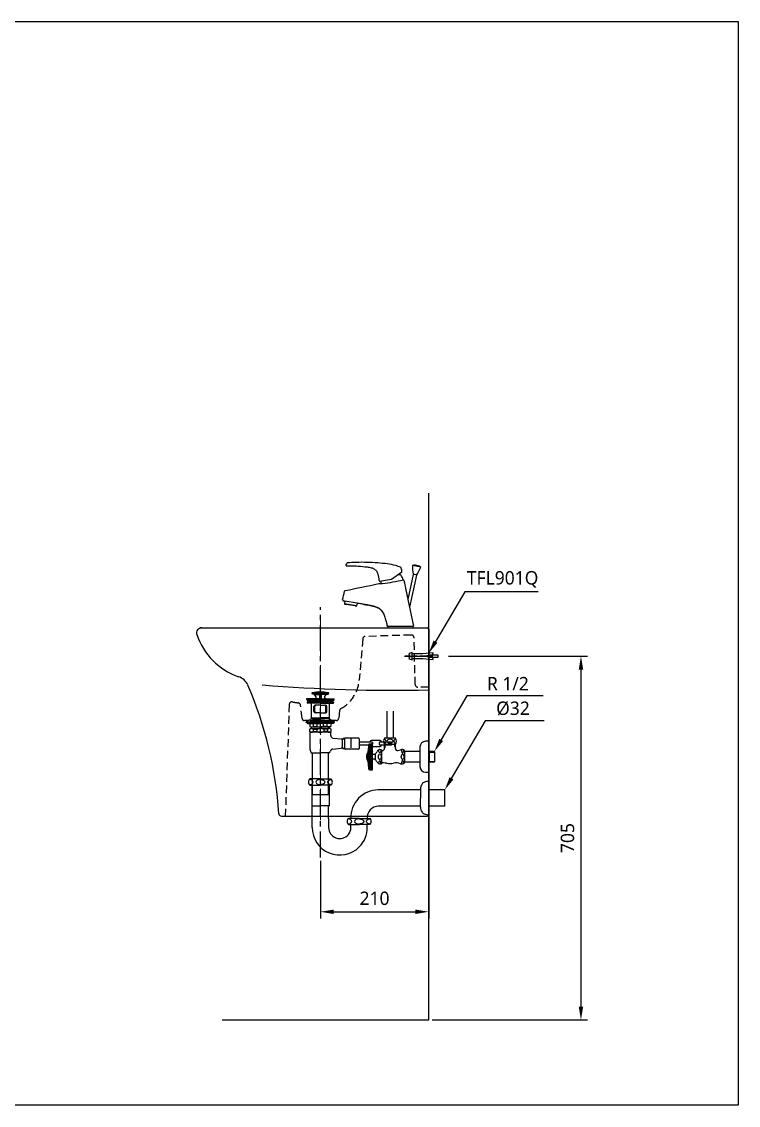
# Model space of a CAD drawing. Extents: x 7158 to 10258, y -4678 to -2578.
# Drawn here: x 8870 to 10258, y -4678 to -2578 of the extents above; entities that cross this region are included whole.
import ezdxf

# ---------------------------------------------------------------- set-up
doc = ezdxf.new("R2010")
doc.units = 0
doc.header["$LTSCALE"] = 20
doc.header["$MEASUREMENT"] = 0
doc.linetypes.add('CENTER', pattern=[2, 1.25, -0.25, 0.25, -0.25])
doc.linetypes.add('HIDDEN', pattern=[0.375, 0.25, -0.125])
doc.layers.get('0').update_dxf_attribs({"linetype": 'CONTINUOUS'})
doc.layers.get('DEFPOINTS').update_dxf_attribs({"linetype": 'CONTINUOUS'})
for name, color, linetype in [('1', 1, 'CONTINUOUS'), ('2', 2, 'HIDDEN'), ('3', 3, 'CONTINUOUS'), ('4', 4, 'CONTINUOUS'), ('5', 5, 'CONTINUOUS'), ('6', 6, 'CONTINUOUS'), ('7', 7, 'CONTINUOUS'), ('CENTER', 2, 'CENTER')]:
    doc.layers.add(name, color=color, linetype=linetype)
doc.styles.get("Standard").update_dxf_attribs({"font": 'NanumGothic.ttf'})
doc.dimstyles.get("Standard").update_dxf_attribs({"dimtxt": 2.5, "dimasz": 2, "dimexe": 2, "dimexo": 1, "dimgap": 1.5, "dimtad": 1, "dimdec": 0, "dimlfac": 10, "dimrnd": 0.5, "dimzin": 0, "dimdsep": 46, "dimtxsty": 'Standard', "dimcen": 0, "dimclrt": 2, "dimadec": 0, "dimazin": 0, "dimtfac": 1, "dimtdec": 0, "dimtmove": 0, "dimatfit": 3, "dimfxl": 1, "dimtolj": 1, "dimtzin": 0, "dimarcsym": 0})

# ---------------------------------------------------------------- blocks, each defined once
blk = doc.blocks.new('A$C0DEF28B4')
at = {"layer": '3'}
for p, q in [((12.5, 194.6), (11.3, 196.7)), ((11.4, 196.5), (27.5, 196.5)), ((27.5, 194.6), (12.5, 194.6)), ((15, 194.4), (25.7, 193.7)), ((19.2, 189.7), (16.5, 193.6)), ((27.5, 194.6), (25.7, 193.7)), ((25.7, 193.7), (25.7, 186)), ((27, 194.3), (26.5, 187.9)), ((43.6, 196.5), (27.5, 196.5)), ((27.5, 194.6), (29.2, 193.7)), ((27.5, 194.6), (42.5, 194.6)), ((28, 194.3), (28.4, 187.9)), ((40, 194.4), (29.2, 193.7)), ((29.2, 193.7), (29.2, 186)), ((35.8, 189.7), (38.5, 193.6)), ((42.5, 194.6), (43.7, 196.7)), ((0.5, 185.6), (0.5, 185)), ((0.5, 185), (2.6, 183.5)), ((0.5, 185), (27.5, 185)), ((10.2, 186), (0.9, 186)), ((2.2, 183.3), (2.2, 182)), ((2.2, 179), (2.2, 177.7)), ((8.5, 183.5), (2.4, 183.5)), ((27.5, 177.5), (2.4, 177.5)), ((27.5, 181.5), (2.7, 181.5)), ((27.5, 179.5), (2.7, 179.5)), ((8.5, 183.5), (27.5, 183.5)), ((10, 146.9), (10, 177.5)), ((27.5, 186), (10.2, 186)), ((15.1, 161), (15.1, 171)), ((16.9, 161), (16.9, 171)), ((17.1, 186), (18.6, 186.8)), ((27.5, 173.5), (17.6, 173.5)), ((26.5, 188), (27.5, 188)), ((26.8, 186), (26.5, 188)), ((28.4, 188), (27.5, 188)), ((27.5, 186), (44.8, 186)), ((54.5, 185), (27.5, 185)), ((46.5, 183.5), (27.5, 183.5)), ((27.5, 181.5), (52.3, 181.5)), ((27.5, 179.5), (52.3, 179.5)), ((27.5, 177.5), (52.6, 177.5)), ((27.5, 173.5), (37.4, 173.5)), ((28.2, 186), (28.4, 188)), ((37.9, 186), (36.4, 186.8)), ((38.1, 161), (38.1, 171)), ((39.9, 161), (39.9, 171)), ((44.8, 186), (54.1, 186)), ((45, 146.9), (45, 177.5)), ((46.5, 183.5), (52.6, 183.5)), ((54.5, 185), (52.4, 183.5)), ((52.8, 183.3), (52.8, 182)), ((52.8, 179), (52.8, 177.7)), ((54.5, 185.6), (54.5, 185)), ((10.7, 149), (10, 150.2)), ((10, 149), (27.5, 149)), ((10.7, 146.9), (10.7, 149)), ((27.5, 158.5), (17.6, 158.5)), ((27.5, 158.5), (37.4, 158.5)), ((45, 149), (27.5, 149)), ((44.3, 149), (45, 150.2)), ((44.3, 146.9), (44.3, 149)), ((10, 146.9), (0, 140.9)), ((0, 139.9), (0, 140.9)), ((0, 140.9), (27.5, 140.9)), ((10, 139.9), (0, 139.9)), ((1.8, 139.9), (1.8, 138.6)), ((2.3, 138.1), (7.3, 138.1)), ((6.8, 122.4), (6.8, 126.6)), ((7.3, 138.1), (7.3, 132)), ((7.3, 138.1), (27.5, 138.1)), ((8.3, 131.4), (7.3, 132)), ((8.3, 131.4), (9.7, 131.4)), ((9.7, 131.4), (27.5, 131.4)), ((10, 146.9), (27.5, 146.9)), ((45, 139.9), (10, 139.9)), ((10, 128), (10, 131.4)), ((10.1, 128), (27.3, 128)), ((13.5, 126.6), (13.5, 122.4)), ((13.5, 126.6), (20.9, 126.6)), ((14.1, 132), (14.1, 138.1)), ((14.1, 132), (21.5, 132)), ((20.9, 126.6), (20.9, 122.4)), ((21.5, 132), (21.5, 138.1)), ((45, 146.9), (27.5, 146.9)), ((55, 140.9), (27.5, 140.9)), ((47.7, 138.1), (27.5, 138.1)), ((45.3, 131.4), (27.5, 131.4)), ((44.9, 128), (27.7, 128)), ((33.5, 132), (33.5, 138.1)), ((40.9, 132), (33.5, 132)), ((41.5, 126.6), (34.1, 126.6)), ((34.1, 126.6), (34.1, 122.4)), ((40.9, 132), (40.9, 138.1)), ((41.5, 126.6), (41.5, 122.4)), ((45, 146.9), (55, 140.9)), ((45, 139.9), (55, 139.9)), ((45, 128), (45, 131.4)), ((46.7, 131.4), (45.3, 131.4)), ((46.7, 131.4), (47.7, 132)), ((52.7, 138.1), (47.7, 138.1)), ((47.7, 138.1), (47.7, 132)), ((48.2, 122.4), (48.2, 126.6)), ((53.2, 139.9), (53.2, 138.6)), ((55, 139.9), (55, 140.9)), ((7.5, 87.4), (7.5, 120)), ((27.5, 121), (8.5, 121)), ((13.5, 122.4), (20.9, 122.4)), ((44.9, 121), (27.5, 121)), ((41.5, 122.4), (34.1, 122.4)), ((44.3, 121), (44.9, 121)), ((44.9, 121), (45.3, 121)), ((46.5, 121), (45, 121)), ((47.5, 114.6), (47.5, 120)), ((52, 109.7), (68, 107.9)), ((70, 108.2), (75.1, 108.2)), ((70.2, 89.8), (70.2, 108.3)), ((71.5, 109), (71.5, 108.2)), ((75.2, 109), (71.5, 109)), ((75.1, 108.2), (75.1, 109.2)), ((75.1, 88.8), (75.1, 108.2)), ((75.9, 110), (101.1, 110)), ((87.5, 90.5), (87.5, 107.9)), ((102.6, 108.5), (102.6, 102.7)), ((51.4, 88.3), (68, 90.1)), ((70.2, 89.8), (75.1, 89.8)), ((71.5, 89), (71.5, 89.8)), ((75.2, 89), (71.5, 89)), ((101.1, 88), (75.9, 88)), ((102.6, 102.7), (102.6, 89.5)), ((9.5, 81), (27.5, 81)), ((11.6, 81), (11.6, 0)), ((45.5, 81), (27.5, 81)), ((43.4, 0), (43.4, 81)), ((11.6, 0), (43.4, 0))]:
    blk.add_line(p, q, dxfattribs=at)
for centre, radius, start, end in [((12.3, 196.5), 1.1, 97.3204, 169.4262), ((27.5, 78.6), 120, 90, 97.3204), ((14.9, 192.4), 2, 35.2023, 86.2618), ((17.6, 188.6), 2, 300, 35.2023), ((27.5, 78.6), 120, 82.6796, 90), ((37.4, 188.6), 2, 144.7977, 240), ((40.1, 192.4), 2, 93.7382, 144.7977), ((42.6, 196.5), 1.1, 10.5738, 82.6796), ((0.9, 185.6), 0.4, 90, 180), ((2.4, 183.3), 0.2, 90, 180), ((2.7, 182), 0.5, 180, 270), ((2.7, 179), 0.5, 90, 180), ((2.4, 177.7), 0.2, 180, 270), ((6, 180.5), 1, 270, 90), ((17.6, 171), 2.5, 90, 180), ((19.4, 171), 2.5, 90, 180), ((35.6, 171), 2.5, 0, 90), ((37.4, 171), 2.5, 0, 90), ((49, 180.5), 1, 90, 270), ((52.3, 182), 0.5, 270, 0), ((52.3, 179), 0.5, 0, 90), ((52.6, 183.3), 0.2, 0, 90), ((52.6, 177.7), 0.2, 270, 0), ((54.1, 185.6), 0.4, 0, 90), ((17.6, 161), 2.5, 180, 270), ((19.4, 161), 2.5, 180, 270), ((35.6, 161), 2.5, 270, 0), ((37.4, 161), 2.5, 270, 0), ((2.3, 138.6), 0.5, 180, 270), ((10.1, 123.3), 4.7, 43.9409, 136.0591), ((10.7, 141.6), 10.2, 250.5679, 289.4321), ((27, 114.4), 13.6, 89.0643, 116.6472), ((27.3, 160.9), 29.5, 258.5956, 270.3737), ((27.7, 160.9), 29.5, 269.6263, 281.4044), ((28, 114.4), 13.6, 63.3528, 90.9357), ((44.3, 141.6), 10.2, 250.5679, 289.4321), ((44.9, 123.3), 4.7, 43.9409, 136.0591), ((52.7, 138.6), 0.5, 270, 0), ((10.1, 125.7), 4.7, 223.9409, 316.0591), ((8.5, 120), 1, 90, 180), ((27, 134.6), 13.6, 243.3528, 270.9357), ((28, 134.6), 13.6, 269.0643, 296.6472), ((44.9, 125.7), 4.7, 223.9409, 316.0591), ((46.5, 120), 1, 0, 90), ((52.5, 114.6), 5, 180, 263.8845), ((68.4, 112.9), 5, 265.3322, 308.1927), ((75.9, 109.2), 0.8, 90, 180), ((101.1, 108.5), 1.5, 0, 90), ((20.5, 87.9), 13, 182.42, 212.3), ((34.5, 87.9), 13, 327.7, 345.0405), ((51.9, 83.3), 5, 96.1155, 165.0405), ((68.4, 85.1), 5, 51.8073, 94.6678), ((75.9, 88.8), 0.8, 180, 270), ((101.1, 89.5), 1.5, 270, 0)]:
    blk.add_arc(centre, radius, start, end, dxfattribs=at)
at = {"layer": '7', "extrusion": (0, 1, 0)}
blk.add_line((7, 143.4, -9.3), (48, 143.4, -9.3), dxfattribs=at)
blk.add_line((7, 143.4, -9.3), (48, 143.4, -9.3), dxfattribs=at)
blk = doc.blocks.new('A$C60C84702')
at = {"layer": '4'}
for p, q in [((6.7, 147.4), (2.4, 147.4)), ((6.7, 147.4), (2.4, 147.4)), ((22.9, 147.4), (6.7, 147.4)), ((22.9, 147.4), (6.7, 147.4)), ((22.9, 147.4), (39.2, 147.4)), ((22.9, 147.4), (39.2, 147.4)), ((39.2, 147.4), (43.5, 147.4)), ((39.2, 147.4), (43.5, 147.4)), ((2.8, 135.4), (2.4, 135.4)), ((2.8, 135.4), (22.9, 135.4)), ((6.1, 135.4), (6.1, 95.6)), ((43.1, 135.4), (22.9, 135.4)), ((39.7, 135.4), (39.7, 95.6)), ((43.1, 135.4), (43.5, 135.4)), ((6.1, 95.6), (22.9, 95.6)), ((7.1, 53.4), (7.1, 93.9)), ((39.7, 95.6), (22.9, 95.6)), ((38.8, 70.8), (38.8, 93.9)), ((38.8, 70.8), (38.8, 53.4)), ((81.6, 71.1), (77.3, 71.1)), ((97.9, 71.1), (81.6, 71.1)), ((97.9, 71.1), (97.9, 71.1)), ((98, 71.1), (97.9, 71.1)), ((98, 71.1), (114.3, 71.1)), ((114.3, 71.1), (118.6, 71.1)), ((77.7, 59.1), (97.9, 59.1)), ((81.1, 59.1), (81.1, 58.4)), ((82.1, 53.4), (82.1, 56.8)), ((118.2, 59.1), (98, 59.1)), ((113.8, 53.4), (113.8, 59.1))]:
    blk.add_line(p, q, dxfattribs=at)
for points in [[(8.7, 141.4, 0.155217), (8.1, 143.2, 0.106747), (6.1, 145.1, 0.073043), (3.3, 146.2, 0.028511), (1.6, 146.6, 0.059523)], [(1.6, 136.2, 0.028511), (3.3, 136.5, 0.073043), (6.1, 137.6, 0.106747), (8.1, 139.5, 0.155217), (8.7, 141.4, 0.155217)], [(14.7, 143.1, 0.32729), (14.7, 139.6, 0.106373), (16.7, 137.8, 0.071219), (19.4, 136.8, 0.057537), (22.9, 136.4, 0.057537)], [(22.9, 146.4, 0.057537), (19.4, 146, 0.071219), (16.7, 144.9, 0.106373), (14.7, 143.1, 0.159483)], [(22.9, 146.4, 0.057537), (19.4, 146, 0.071219), (16.7, 144.9, 0.106373), (14.7, 143.1, 0.159483)], [(22.9, 146.4, -0.057537), (26.5, 146, -0.071219), (29.2, 144.9, -0.106373), (31.2, 143.1, -0.159483)], [(22.9, 146.4, -0.057537), (26.5, 146, -0.071219), (29.2, 144.9, -0.106373), (31.2, 143.1, -0.159483)], [(31.2, 143.1, -0.32729), (31.2, 139.6, -0.106373), (29.2, 137.8, -0.071219), (26.5, 136.8, -0.057537), (22.9, 136.4, -0.057537)], [(37.1, 141.4, -0.155217), (37.7, 143.2, -0.106747), (39.8, 145.1, -0.073043), (42.5, 146.2, -0.028511), (44.3, 146.6, -0.059523)], [(44.3, 136.2, -0.028511), (42.5, 136.5, -0.073043), (39.8, 137.6, -0.106747), (37.7, 139.5, -0.155217), (37.1, 141.4, -0.155217)], [(83.7, 65.1, 0.155217), (83.1, 66.9, 0.106747), (81, 68.8, 0.073043), (78.2, 69.9, 0.028511), (76.5, 70.3, 0.059523)], [(76.5, 59.9, 0.028511), (78.2, 60.2, 0.073043), (81, 61.3, 0.106747), (83.1, 63.2, 0.155217), (83.7, 65.1, 0.155217)], [(89.6, 66.8, 0.32729), (89.6, 63.3, 0.106373), (91.6, 61.5, 0.071219), (94.3, 60.5, 0.057537), (97.9, 60.1, 0.057537)], [(97.9, 70.1, 0.05879), (94.3, 69.7, 0.071219), (91.6, 68.6, 0.106373), (89.6, 66.8, 0.159483)], [(97.9, 70.1, -0.05879), (101.6, 69.7, -0.071219), (104.3, 68.6, -0.106373), (106.3, 66.8, -0.159483)], [(106.3, 66.8, -0.32729), (106.3, 63.3, -0.106373), (104.3, 61.5, -0.071219), (101.6, 60.5, -0.057537), (98, 60.1, -0.057537)], [(112.2, 65.1, -0.155217), (112.8, 66.9, -0.106747), (114.9, 68.8, -0.073043), (117.6, 69.9, -0.028511), (119.4, 70.3, -0.059523)], [(119.4, 59.9, -0.028511), (117.6, 60.2, -0.073043), (114.9, 61.3, -0.106747), (112.8, 63.2, -0.155217), (112.2, 65.1, -0.155217)]]:
    blk.add_lwpolyline(points, format="xyb", dxfattribs=at)
for centre, radius, start, end in [((7.7, 141.4), 8, 131.4096, 228.5904), ((38.2, 141.4), 8, 311.4096, 48.5904), ((135.2, 72.9), 53.4, 90, 181.9326), ((7.1, 95.6), 1, 180, 238.7026), ((6.1, 93.9), 0.925, 0, 58.7026), ((39.7, 93.9), 0.925, 121.2974, 180), ((38.7, 95.6), 1, 301.2974, 0), ((135.2, 72.9), 21.6, 90, 184.7747), ((82.6, 65.1), 8, 131.4096, 228.5904), ((113.3, 65.1), 8, 311.4096, 48.5904), ((60.4, 53.4), 53.4, 180, 314.9403), ((60.4, 53.4), 21.6, 180, 320.796), ((60.4, 53.4), 21.6, 320.796, 0), ((65.1, 47.8), 19.2, 28.0637, 33.4561), ((60.4, 53.4), 53.4, 314.9403, 0)]:
    blk.add_arc(centre, radius, start, end, dxfattribs=at)
blk = doc.blocks.new('A$C7012546D')
at = {"layer": '4'}
for p, q in [((16, 65), (16, 0)), ((0, 49.9), (0, 32.5)), ((47.1, 48.4), (16, 48.4)), ((47.1, 16.6), (47.1, 48.4)), ((0, 15.1), (0, 32.5)), ((47.1, 16.6), (16, 16.6))]:
    blk.add_line(p, q, dxfattribs=at)
for centre, radius, start, end in [((11.3, 54.1), 10, 111.1927, 142.8035), ((17.5, 35), 30, 92.866, 109.0071), ((20, 49), 20, 146.2077, 177.4359), ((20, 16), 20, 182.5641, 213.7923), ((11.3, 10.9), 10, 217.1965, 248.8073), ((17.5, 30), 30, 250.9929, 267.134)]:
    blk.add_arc(centre, radius, start, end, dxfattribs=at)
blk = doc.blocks.new('*D51')
at = {"layer": '1', "color": 3, "lineweight": -2, "transparency": 16777216}
for p, q in [((9696.4, -3807.5), (9966.4, -3807.5)), ((9953.4, -3833.5), (9953.4, -4486.5)), ((9664.9, -4512.5), (9966.4, -4512.5))]:
    blk.add_line(p, q, dxfattribs=at)
at = {"layer": '1', "color": 3, "transparency": 16777216}
for points in [[(9949.1, -3833.5), (9957.8, -3833.5), (9953.4, -3807.5)], [(9949.1, -4486.5), (9957.8, -4486.5), (9953.4, -4512.5)]]:
    blk.add_solid(points, dxfattribs=at)
at = {"layer": 'DEFPOINTS', "color": 0, "transparency": 16777216}
for p in [(9689.9, -3807.5), (9658.4, -4512.5), (9953.4, -4512.5)]:
    blk.add_point(p, dxfattribs=at)
at = {"layer": '1', "color": 2, "transparency": 16777216, "insert": (9927.4, -4160), "char_height": 26, "attachment_point": 5, "rotation": 90}
blk.add_mtext('\\A1;705', dxfattribs=at)
blk = doc.blocks.new('A$C510B3A89')
at = {"layer": '1', "color": 7}
blk.add_line((87.4, 0), (136.2, 0), dxfattribs=at)
at = {"layer": '7'}
for p, q in [((114.8, 107.8), (94.8, 93.8)), ((114, 113), (114.3, 111)), ((138.2, 121.6), (135.2, 120.7)), ((151.3, 117.3), (135.2, 120.7)), ((138.2, 121.6), (138.2, 121.6)), ((148.9, 119.3), (149, 119.3)), ((149, 119.3), (151.3, 117.3)), ((94.8, 93.8), (71.3, 89.6)), ((112.1, 102.8), (106.2, 101.8)), ((112.4, 91.7), (117.7, 92.7)), ((136.9, 103.5), (126.6, 54.8)), ((142.8, 102.2), (129.6, 40.1)), ((143.4, 102.4), (136.3, 103.9)), ((136.7, 103.5), (137.9, 103.3)), ((141.8, 102.4), (137.9, 103.3)), ((141.8, 102.4), (142.9, 102.2)), ((4.4, 51.6), (3.5, 46.7)), ((4.4, 45.9), (3.5, 46.7)), ((27.1, 42.5), (3.5, 46.7)), ((28, 47.4), (4.4, 51.6)), ((4.4, 45.9), (6.1, 45.6)), ((24.3, 42.4), (6.1, 45.6)), ((23.9, 42.3), (6.5, 45.4)), ((24.3, 42.4), (26.1, 42.1)), ((26.1, 42.1), (27.1, 42.5)), ((28, 47.4), (27.1, 42.5)), ((28.5, 47.3), (28, 47.4)), ((126.6, 54.8), (137.2, 3)), ((86.4, 3), (86.3, 3.5)), ((87.4, 3), (87.4, 0)), ((136.2, 3), (136.2, 0))]:
    blk.add_line(p, q, dxfattribs=at)
at = {"layer": '7', "color": 7}
for p, q in [((86.4, 3), (115.5, 3)), ((115.5, 3), (137.2, 3))]:
    blk.add_line(p, q, dxfattribs=at)
at = {"layer": '7'}
for centre, radius, start, end in [((7.8, 121.4), 1.5, 154.2972, 270.8052), ((9.3, 124.4), 1.5, 93.6966, 151.3141), ((111.8, 115.8), 1.5, 12.9441, 66.1922), ((205.1, 117.1), 70, 177.0153, 190.8327), ((133.2, 71.8), 50, 71.7204, 84.2796), ((86, 142.4), 70, 325.1673, 338.9847), ((108.9, 87.5), 35, 175.6305, 182.5585), ((112.2, 102.3), 0.5, 34.0977, 100), ((83.6, 83), 35, 15.8809, 34.0977), ((116.7, 91), 2, 12.5419, 57.7542), ((136.8, 104), 0.5, 190.8327, 258), ((143, 102.7), 0.5, 258, 325.1673), ((5.5, 70.1), 2, 103.7822, 164.229), ((2, 54), 2, 167.6446, 258.9831), ((6.6, 45.9), 0.5, 206.8699, 260), ((24, 42.8), 0.5, 260, 313.1301)]:
    blk.add_arc(centre, radius, start, end, dxfattribs=at)
for points in [[(112.4, 117.2), (102.3, 120.6), (86.8, 123.7), (68, 125.7), (47.4, 126.7), (26.8, 126.7), (9.2, 125.9)], [(8, 125.2), (6.4, 122.1)], [(7.8, 119.9), (12.9, 120), (30.3, 119.5), (47.5, 117.8), (55.5, 116.4)], [(55.5, 116.4), (57.6, 115.9), (59.6, 115), (61.5, 113.9), (63.2, 112.5), (64.7, 110.9), (66, 109.2), (67, 107.2), (67.8, 105.2)], [(67.8, 105.2), (68.6, 102.3), (70, 96.1), (71.2, 89.8), (71.3, 89.6)], [(114, 113), (113.6, 114.6), (113.3, 116.2)], [(114.8, 108.1), (114.6, 108.8), (114.5, 109.6), (114.4, 110.2), (114.4, 110.6), (114.3, 110.9), (114.3, 111)], [(5, 72.1), (69.9, 85.6)], [(69.9, 85.6), (70.2, 85.6), (70.9, 85.7), (72.3, 85.8), (112.4, 91.7)], [(3.9, 51.6), (4.1, 51.6), (4.4, 51.6)], [(38.9, 45.7), (30.1, 47.1), (28.5, 47.3)], [(56, 42.6), (52.3, 43.4), (48.2, 44.2), (43.7, 44.9), (38.9, 45.7)], [(38.9, 45.7), (45, 44.7), (51, 43.6), (56, 42.6)], [(72.5, 36), (71, 37.1), (68.6, 38.5), (66.1, 39.6), (63.5, 40.5), (61, 41.3), (58.5, 42), (56, 42.6)], [(56, 42.6), (61.1, 41.3), (65.9, 39.7), (70, 37.7), (72.5, 36)], [(73.1, 35.4), (72.5, 36)], [(72.5, 36), (73.1, 35.4)], [(73.1, 35.4), (76.1, 32.2), (78.5, 28.4), (80.4, 24.4), (81.9, 20.3), (83.2, 16.1), (84.4, 11.9), (85.4, 7.7), (86.3, 3.5)]]:
    blk.add_spline(points, degree=3, dxfattribs=at)
for points in [[(114.8, 107.8), (114.8, 107.9), (114.8, 108), (114.8, 108.1)], [(118.6, 91.4), (121.3, 79.2), (123.9, 67), (126.6, 54.8)], [(0, 54.5), (1.2, 59.9), (2.4, 65.3), (3.6, 70.7)]]:
    blk.add_open_spline(points, degree=3, dxfattribs=at)
blk.add_open_spline([(1.6, 52.1), (1.9, 52), (2.7, 51.8), (3.5, 51.7), (3.9, 51.6)], degree=3, knots=[0.173317, 0.173317, 0.173317, 0.173317, 1.25795, 2.514058, 2.514058, 2.514058, 2.514058], dxfattribs=at)
blk = doc.blocks.new('*D58')
at = {"layer": '1', "color": 3, "lineweight": -2, "transparency": 16777216}
for p, q in [((9658.4, -4008.7), (9658.4, -4315.9)), ((9448.4, -4204), (9448.4, -4315.9)), ((9474.4, -4302.9), (9632.4, -4302.9))]:
    blk.add_line(p, q, dxfattribs=at)
at = {"layer": '1', "color": 3, "transparency": 16777216}
for points in [[(9474.4, -4298.6), (9474.4, -4307.2), (9448.4, -4302.9)], [(9632.4, -4298.6), (9632.4, -4307.2), (9658.4, -4302.9)]]:
    blk.add_solid(points, dxfattribs=at)
at = {"layer": 'DEFPOINTS', "color": 0, "transparency": 16777216}
for p in [(9658.4, -4002.2), (9448.4, -4197.5), (9658.4, -4302.9)]:
    blk.add_point(p, dxfattribs=at)
at = {"layer": '1', "color": 2, "transparency": 16777216, "insert": (9553.4, -4276.9), "char_height": 26, "attachment_point": 5}
blk.add_mtext('\\A1;210', dxfattribs=at)

msp = doc.modelspace()

# ---------------------------------------------------------------- linework, layer by layer
at = {"color": 2, "linetype": 'CENTER', "lineweight": 0, "ltscale": 3}
msp.add_line((9448.4, -3734.8), (9448.4, -4125.3), dxfattribs=at)
at = {"color": 7}
for p, q in [((9215.9, -3752.5), (9655.4, -3752.5)), ((9658.4, -3755.5), (9658.4, -4114.5)), ((9373, -4117.5), (9655.4, -4117.5)), ((9373, -4117.5), (9378.4, -4117.5))]:
    msp.add_line(p, q, dxfattribs=at)
at = {"color": 2}
msp.add_line((9611.7, -3807.5), (9666.4, -3807.5), dxfattribs=at)
at = {"color": 3}
for p, q in [((9732.5, -3884.6), (9679.5, -3975)), ((9880.4, -3884.6), (9732.5, -3884.6)), ((9767.8, -3932.8), (9699.6, -4049.4)), ((9881.9, -3932.8), (9767.8, -3932.8))]:
    msp.add_line(p, q, dxfattribs=at)
at = {"color": 2}
msp.add_lwpolyline([(9626.3, -3814.6), (9626.3, -3800.4, 0.316317), (9619.6, -3805.1), (9621.4, -3805.1), (9621.4, -3809.9), (9619.6, -3809.9, 0.316317)], format="xyb", close=True, dxfattribs=at)
for points in [[(9626.3, -3812), (9642.1, -3812), (9647.2, -3812), (9666.8, -3814.2), (9666.5, -3810.6), (9647.2, -3807.5), (9666.5, -3804.1), (9667.1, -3801), (9647.2, -3803), (9642.1, -3803), (9626.3, -3803)], [(9658.3, -3809.3), (9676.8, -3809.3), (9676.7, -3805.7), (9657.4, -3805.7)]]:
    msp.add_lwpolyline(points, dxfattribs=at)
at = {"color": 7}
for centre, radius, start, end in [((9218.4, -3762.5), 10, 90, 198.5629), ((9655.4, -3755.5), 3, 0, 90), ((9332.2, -3724.3), 130, 198.5629, 251.1537), ((9280.5, -3875.7), 30, 24.2799, 71.1537), ((8613.3, -4163.1), 756.4, 3.8076, 23.342), ((9592.4, -715.1), 3158.6, 265.3416, 271.1966), ((9373, -4112.5), 5, 183.9721, 270), ((9655.4, -4114.5), 3, 270, 0)]:
    msp.add_arc(centre, radius, start, end, dxfattribs=at)
at = {"layer": '1'}
for p, q in [((9658.4, -4512.5), (9658.4, -3491.9)), ((9258.4, -4512.5), (9658.4, -4512.5))]:
    msp.add_line(p, q, dxfattribs=at)
at = {"layer": '1', "color": 3}
for p, q in [((9728.3, -3682.6), (9668.5, -3784.6)), ((9870.2, -3682.6), (9728.3, -3682.6))]:
    msp.add_line(p, q, dxfattribs=at)
for points in [[(9675.3, -3781.6), (9667.8, -3777.2), (9658.4, -3801.9)], [(9686.3, -3972), (9678.8, -3967.6), (9669.4, -3992.3)], [(9706.4, -4046.4), (9698.9, -4042), (9689.5, -4066.6)]]:
    msp.add_solid(points, dxfattribs=at)
at = {"layer": '2', "color": 2, "ltscale": 2}
msp.add_line((9665.9, -3807.5), (9612.9, -3807.5), dxfattribs=at)
at = {"layer": '2', "color": 2, "ltscale": 3}
msp.add_lwpolyline([(9658.4, -3867.5), (9637.2, -3867.5, -0.404487), (9632.2, -3862.7), (9629.9, -3771.5, 0.413266), (9624.8, -3766.6), (9535.3, -3769.3, 0.381364), (9530.5, -3773.9), (9523.8, -3853.7, -0.249443), (9488.2, -3909, 0.241172), (9485.7, -3912.8), (9483.9, -3928.1, -0.381044), (9478.9, -3932.5), (9448.4, -3932.5), (9417.9, -3932.5, -0.381044), (9412.9, -3928.1), (9409.9, -3902.4, 0.341083), (9405.7, -3898, -0.005835), (9393.9, -3896.2, 0.449103), (9388.1, -3900.9), (9380.4, -4117.5)], format="xyb", dxfattribs=at)
at = {"layer": '3'}
for p, q in [((9542.8, -3974.2, 9.3), (9523.3, -3974.2, 9.3)), ((9524.1, -3979.2, 9.3), (9548.7, -3979.2, 9.3)), ((9548.7, -3974.2, 9.3), (9542.8, -3974.2, 9.3)), ((9559.7, -3971, 9.3), (9548.7, -3971, 9.3)), ((9548.7, -3982.5, 9.3), (9560, -3982.5, 9.3)), ((9563, -3971, 9.3), (9559.7, -3971, 9.3)), ((9560, -3982.5, 9.3), (9563, -3982.5, 9.3)), ((9586.4, -3974.2, 9.3), (9563, -3974.2, 9.3)), ((9563, -3979.2, 9.3), (9586.4, -3979.2, 9.3)), ((9586.9, -3974.7, 9.3), (9586.4, -3974.2, 9.3)), ((9586.4, -3979.2, 9.3), (9586.4, -3974.2, 9.3)), ((9586.4, -3979.2, 9.3), (9586.9, -3978.7, 9.3)), ((9586.9, -3978.7, 9.3), (9586.9, -3974.7, 9.3))]:
    msp.add_line(p, q, dxfattribs=at)
at = {"layer": '3', "elevation": 9.3}
for points in [[(9547.3, -3974.2, -0.044238), (9547.6, -3974, -0.189273), (9548, -3973.8, -0.189273), (9548.5, -3974, -0.101059), (9549, -3974.7, -0.059302), (9549.2, -3975.5, -0.045722), (9549.3, -3976.7, -0.045722)], [(9549.3, -3976.7, -0.045722), (9549.2, -3977.9, -0.059302), (9549, -3978.8, -0.101059), (9548.5, -3979.5, -0.189273), (9548, -3979.7, -0.189273), (9547.6, -3979.5, -0.044238), (9547.3, -3979.2, -0.059302)], [(9564.4, -3974.2, 0.044238), (9564.1, -3974, 0.189273), (9563.7, -3973.8, 0.189273), (9563.2, -3974, 0.101059), (9562.7, -3974.7, 0.059302), (9562.5, -3975.5, 0.045722), (9562.4, -3976.7, 0.045722)], [(9562.4, -3976.7, 0.045722), (9562.5, -3977.9, 0.059302), (9562.7, -3978.8, 0.101059), (9563.2, -3979.5, 0.189273), (9563.7, -3979.7, 0.189273), (9564.1, -3979.5, 0.044238), (9564.4, -3979.2, 0.059302)]]:
    msp.add_lwpolyline(points, format="xyb", dxfattribs=at)
at = {"layer": '3'}
for centre, start, end in [((9548.7, -3976, 9.3), 90.0092, 159.5218), ((9548.7, -3977.5, 9.3), 200.4965, 270.0092), ((9563, -3976, 9.3), 20.4965, 90.0092), ((9563, -3977.5, 9.3), 270.0092, 339.5218)]:
    msp.add_arc(centre, 5, start, end, dxfattribs=at)
at = {"layer": '4'}
for p, q in [((9642.4, -4066.6), (9560.6, -4066.6)), ((9642.4, -4098.4), (9560.6, -4098.4))]:
    msp.add_line(p, q, dxfattribs=at)
at = {"layer": '5'}
msp.add_lwpolyline([(7158.4, -2577.9), (10258.4, -2577.9), (10258.4, -4677.9), (7158.4, -4677.9)], close=True, dxfattribs=at)
at = {"layer": '6'}
for p, q in [((9576.9, -3913.8), (9576.9, -3966.5)), ((9589.6, -3913.8), (9589.6, -3966.5)), ((9589.6, -3966.5), (9572.8, -3966.5)), ((9593.8, -3966.5), (9589.6, -3966.5)), ((9542.4, -3978.5), (9542.4, -4002.5)), ((9543, -3978), (9543.8, -3978)), ((9543.8, -3978), (9544.3, -3977.5)), ((9543.8, -3978), (9543.8, -4002.5)), ((9544.3, -3977.5), (9544.3, -4002.5)), ((9544.3, -3977.5), (9547.5, -3977.5)), ((9544.3, -3977.9), (9547.8, -3977.9)), ((9544.3, -3978.9), (9547.8, -3978.9)), ((9544.3, -3979.9), (9547.8, -3979.9)), ((9544.3, -3980.9), (9547.8, -3980.9)), ((9544.3, -3981.9), (9547.8, -3981.9)), ((9544.3, -3982.9), (9547.8, -3982.9)), ((9544.3, -3983.9), (9547.8, -3983.9)), ((9544.3, -3984.9), (9547.8, -3984.9)), ((9544.3, -3985.9), (9547.8, -3985.9)), ((9544.3, -3986.9), (9547.8, -3986.9)), ((9544.3, -3987.9), (9547.8, -3987.9)), ((9544.3, -3988.9), (9547.8, -3988.9)), ((9544.3, -3989.9), (9547.8, -3989.9)), ((9547.8, -3977.2), (9547.8, -3977)), ((9547.8, -3977), (9549.3, -3977)), ((9547.8, -3977.2), (9547.8, -4002.5)), ((9549.3, -3978), (9549.3, -3977)), ((9549.3, -4002.5), (9549.3, -3978)), ((9567.4, -3990.5), (9567.4, -3989.8)), ((9593.8, -3978.5), (9572.8, -3978.5)), ((9572.8, -3986), (9572.8, -3978.5)), ((9574, -3982.5), (9572.8, -3984.7)), ((9574, -3982.5), (9572.8, -3982.5)), ((9574, -3982.5), (9574, -3978.5)), ((9592.5, -3982.5), (9592.5, -3978.5)), ((9592.5, -3982.5), (9593.8, -3984.7)), ((9593.8, -3982.5), (9592.5, -3982.5)), ((9593.8, -3986.4), (9593.8, -3978.5)), ((9641.4, -3983.5), (9641.4, -4021.5)), ((9658.4, -3972.5), (9652.4, -3972.5)), ((9658.4, -4032.5), (9658.4, -3972.5)), ((9542.4, -4026.5), (9542.4, -4002.5)), ((9543.8, -4027), (9543.8, -4002.5)), ((9544.3, -3990.9), (9547.8, -3990.9)), ((9544.3, -3991.9), (9547.8, -3991.9)), ((9544.3, -3992.9), (9547.8, -3992.9)), ((9544.3, -3993.9), (9547.8, -3993.9)), ((9544.3, -3994.9), (9547.8, -3994.9)), ((9544.3, -3995.9), (9547.8, -3995.9)), ((9544.3, -3996.9), (9547.8, -3996.9)), ((9544.3, -3997.9), (9547.8, -3997.9)), ((9544.3, -3998.9), (9547.8, -3998.9)), ((9544.3, -3999.9), (9547.8, -3999.9)), ((9544.3, -4000.9), (9547.8, -4000.9)), ((9544.3, -4001.9), (9547.8, -4001.9)), ((9544.3, -4027.5), (9544.3, -4002.5)), ((9544.3, -4003.1), (9547.8, -4003.1)), ((9544.3, -4004.1), (9547.8, -4004.1)), ((9544.3, -4005.1), (9547.8, -4005.1)), ((9544.3, -4006.1), (9547.8, -4006.1)), ((9544.3, -4007.1), (9547.8, -4007.1)), ((9544.3, -4008.1), (9547.8, -4008.1)), ((9544.3, -4009.1), (9547.8, -4009.1)), ((9544.3, -4010.1), (9547.8, -4010.1)), ((9547.8, -4027.8), (9547.8, -4002.5)), ((9554.4, -3997.8), (9549.3, -3997.8)), ((9549.3, -4028), (9549.3, -4002.5)), ((9554.4, -4007.3), (9549.3, -4007.3)), ((9554.4, -3996.8), (9554.4, -3997.8)), ((9554.4, -3997.8), (9554.4, -4007.3)), ((9554.4, -4008.3), (9554.4, -4007.3)), ((9559.2, -3991.2), (9558.7, -3992.2)), ((9567.4, -4014.5), (9567.4, -3990.5)), ((9568.3, -3990.5), (9567.4, -3990.5)), ((9568.3, -3991.3), (9567.4, -3991.3)), ((9568.3, -3991.3), (9569.6, -3990.3)), ((9568.3, -3991.3), (9568.3, -3990.5)), ((9611.3, -3993.3), (9611.3, -3990.5)), ((9641.4, -3992.3), (9611.3, -3992.3)), ((9611.3, -3993.3), (9611.3, -4011.8)), ((9669.4, -3992.3), (9658.4, -3992.3)), ((9658.4, -3992.9), (9658.4, -4012.2)), ((9659.9, -3993.3), (9658.9, -3992.3)), ((9659.9, -4012.8), (9659.9, -3992.3)), ((9659.9, -3993.3), (9670.4, -3993.3)), ((9670.4, -3993.3), (9669.4, -3992.3)), ((9670.3, -4011.8), (9670.3, -3993.3)), ((9543, -4027), (9543.8, -4027)), ((9543.8, -4027), (9544.3, -4027.5)), ((9544.3, -4011.1), (9547.8, -4011.1)), ((9544.3, -4012.1), (9547.8, -4012.1)), ((9544.3, -4013.1), (9547.8, -4013.1)), ((9544.3, -4014.1), (9547.8, -4014.1)), ((9544.3, -4015.1), (9547.8, -4015.1)), ((9544.3, -4016.1), (9547.8, -4016.1)), ((9544.3, -4017.1), (9547.8, -4017.1)), ((9544.3, -4018.1), (9547.8, -4018.1)), ((9544.3, -4019.1), (9547.8, -4019.1)), ((9544.3, -4020.1), (9547.8, -4020.1)), ((9544.3, -4021.1), (9547.8, -4021.1)), ((9544.3, -4022.1), (9547.8, -4022.1)), ((9544.3, -4023.1), (9547.8, -4023.1)), ((9544.3, -4024.1), (9547.8, -4024.1)), ((9544.3, -4025.1), (9547.8, -4025.1)), ((9544.3, -4026.1), (9547.8, -4026.1)), ((9544.3, -4027.1), (9547.8, -4027.1)), ((9544.3, -4027.5), (9547.5, -4027.5)), ((9547.8, -4028), (9547.8, -4027.8)), ((9547.8, -4028), (9549.3, -4028)), ((9559.2, -4013.8), (9558.7, -4012.9)), ((9568.3, -4013.8), (9567.4, -4013.8)), ((9571, -4014.5), (9567.4, -4014.5)), ((9567.4, -4015.2), (9567.4, -4014.5)), ((9568.3, -4013.8), (9569.6, -4014.5)), ((9568.3, -4014.5), (9568.3, -4013.8)), ((9611.3, -4014.5), (9611.3, -4011.8)), ((9641.4, -4012.8), (9611.3, -4012.8)), ((9611.3, -4012.8), (9611.3, -4012.9)), ((9611.3, -4014.5), (9611.3, -4012.9)), ((9669.4, -4012.8), (9658.4, -4012.8)), ((9658.9, -4012.8), (9659.9, -4011.8)), ((9659.9, -4011.8), (9670.4, -4011.8)), ((9669.4, -4012.8), (9670.4, -4011.8)), ((9652.4, -4032.5), (9658.4, -4032.5))]:
    msp.add_line(p, q, dxfattribs=at)
for centre, radius, start, end in [((9580.8, -3972.5), 10, 143.1301, 216.8699), ((9585.8, -3972.5), 10, 323.1301, 36.8699), ((9685.3, -4002.5), 145, 170.5066, 178.0569), ((9543, -3978.7), 0.7, 90, 170.5066), ((9547.5, -3977.2), 0.3, 270, 0), ((9563.9, -3993.9), 5.36, 49.5694, 150), ((9568.3, -3986), 4.5, 270, 0), ((9597.8, -3986.4), 4, 180, 277.7117), ((9595, -3965.8), 24.8, 277.7117, 290.9661), ((9606.4, -3995.5), 7, 45.4871, 110.9661), ((9652.4, -3983.5), 11, 90, 180), ((9551.5, -4002.6), 14, 141.7859, 179.7527), ((9551.5, -4002.4), 14, 180.2473, 218.2141), ((9685.3, -4002.5), 145, 178.0569, 189.4934), ((9546.6, -3985.2), 14, 303.8098, 330), ((9546.6, -4019.9), 14, 30, 56.1902), ((9543, -4026.3), 0.7, 189.4934, 270), ((9547.5, -4027.8), 0.3, 0, 90), ((9563.9, -4011.2), 5.36, 210, 310.4306), ((9571, -4052.5), 38, 80.6952, 90), ((9583.3, -3977.5), 38, 260.6952, 280.7373), ((9595, -4039.2), 24.8, 69.0339, 100.7373), ((9606.4, -4009.5), 7, 249.0339, 314.5), ((9652.4, -4021.5), 11, 180, 270)]:
    msp.add_arc(centre, radius, start, end, dxfattribs=at)
for centre, major_axis, ratio, start_param, end_param in [((9570.5, -3972.3), (-5.23, 0), 0.866391, 1.800504, 4.443058), ((9596, -3972.3), (-5.23, 0), 0.866391, -1.317473, 1.357378), ((9563.6, -3988.9), (0, 5.4), 0.478204, 1.649187, 4.692658), ((9607.7, -3990), (0, 5.22), 0.46009, 1.292018, 4.793095), ((9563.6, -4015.8), (0, 5.4), 0.478204, 4.6817, 7.825213), ((9607.7, -4014.9), (0, 5.22), 0.46009, 4.613779, 8.15122)]:
    msp.add_ellipse(centre, major_axis=major_axis, ratio=ratio, start_param=start_param, end_param=end_param, dxfattribs=at)
for centre, major_axis, ratio in [((9583.3, -3972.3), (5.23, 0), 0.866391), ((9563.6, -4002.5), (0, -5.4), 0.478204), ((9607.7, -4002.5), (0, -5.22), 0.46009)]:
    msp.add_ellipse(centre, major_axis=major_axis, ratio=ratio, dxfattribs=at)
at = {"layer": 'CENTER', "color": 2, "linetype": 'CENTER', "ltscale": 2}
msp.add_line((9448.4, -4197.5), (9448.4, -3712.6), dxfattribs=at)

# ---------------------------------------------------------------- block references
at = {"layer": '1'}
for name, p in [('A$C510B3A89', (9491.6, -3752.5)), ('A$C0DEF28B4', (9420.9, -4075.9, 9.3)), ('A$C60C84702', (9425.5, -4192.9)), ('A$C7012546D', (9642.4, -4115))]:
    msp.add_blockref(name, p, dxfattribs=at)

# ---------------------------------------------------------------- texts
at = {"layer": '1', "color": 2, "char_height": 26, "attachment_point": 5}
for s, insert in [('TFL901Q', (9801.5, -3658.8)), ('R 1/2', (9811.8, -3860.8)), ('%%C32', (9821.7, -3909))]:
    msp.add_mtext(s, dxfattribs=dict(at, insert=insert))

# ---------------------------------------------------------------- dimensions: what is measured, and where the dimension line sits
at = {"layer": '1'}
dim = msp.add_linear_dim(base=(9953.4, -4512.5), p1=(9689.9, -3807.5), p2=(9658.4, -4512.5), angle=90, dimstyle='Standard', override={"dimscale": 1.3, "dimtxt": 20, "dimasz": 20, "dimexe": 10, "dimexo": 5, "dimgap": 10, "dimlfac": 1, "dimzin": 8, "dimclrd": 3, "dimclre": 3, "dimfxl": 1.25, "dimarcsym": 1}, dxfattribs=at)
dim.commit()
dim.dimension.update_dxf_attribs({"geometry": '*D51', "text_midpoint": (9927.4, -4160)})
dim = msp.add_linear_dim(base=(9658.4, -4302.9), p1=(9448.4, -4197.5), p2=(9658.4, -4002.2), dimstyle='Standard', override={"dimscale": 1.3, "dimtxt": 20, "dimasz": 20, "dimexe": 10, "dimexo": 5, "dimgap": 10, "dimlfac": 1, "dimzin": 8, "dimclrd": 3, "dimclre": 3, "dimfxl": 1.25, "dimarcsym": 1}, dxfattribs=at)
dim.commit()
dim.dimension.update_dxf_attribs({"geometry": '*D58', "text_midpoint": (9553.4, -4276.9)})

doc.saveas('drawing.dxf')
